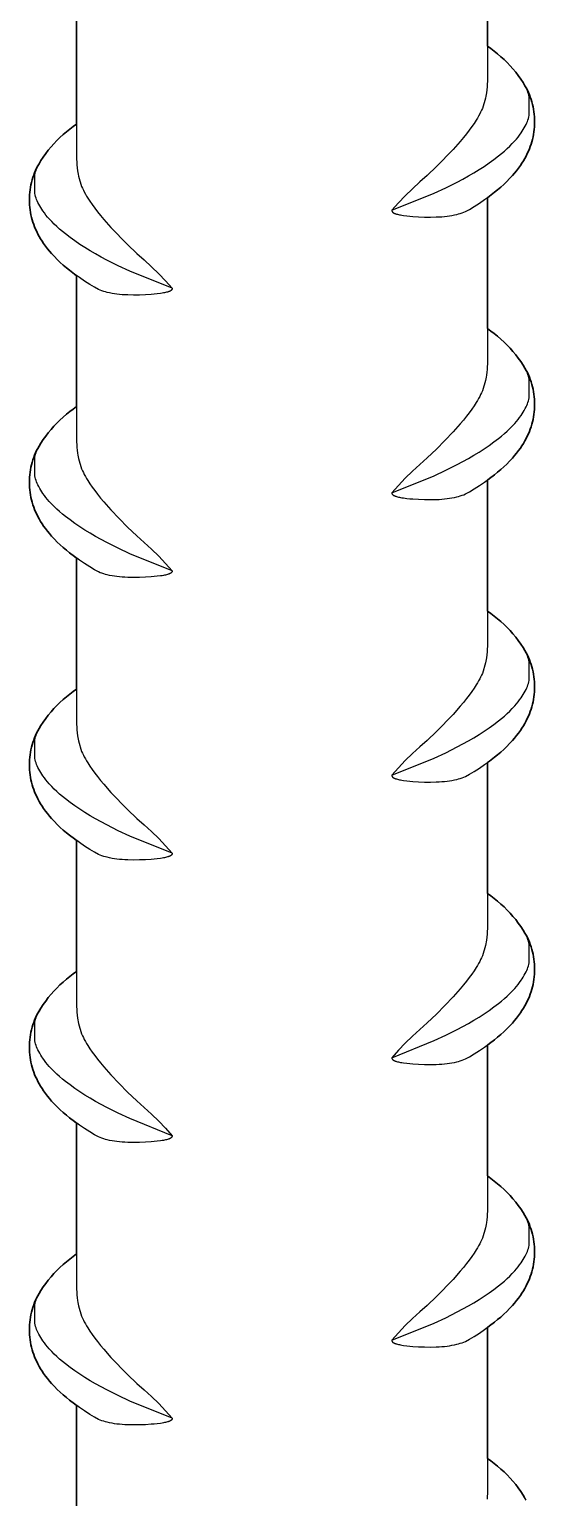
# Model space of a CAD drawing. Header units: millimetres. Extents: x -8 to 1608, y -703 to 404.
# Drawn here: x 724.3 to 744, y 287 to 344.1 of the extents above; entities that cross this region are included whole.
import ezdxf

# ---------------------------------------------------------------- set-up
doc = ezdxf.new("R2010")
doc.units = ezdxf.units.MM
doc.layers.add('Blocks', color=7, linetype='Continuous')
doc.layers.add('Blocks$Inner', color=7, linetype='Continuous', lineweight=25, true_color=0x007f00)
doc.layers.add('Blocks$Outline', color=7, linetype='Continuous', lineweight=35, true_color=0xff3f3f)

# ---------------------------------------------------------------- blocks, each defined once
blk = doc.blocks.new('Rebar Coffee Table Front')
at = {"layer": 'Blocks$Inner'}
for points in [[(742.145, 348.585), (742.145, 342.224), (742.134, 341.9), (742.125, 341.785), (742.112, 341.671), (742.103, 341.602), (742.091, 341.534), (742.078, 341.466), (741.951, 341.061), (741.919, 340.988), (741.885, 340.916), (741.848, 340.845), (741.805, 340.766), (741.76, 340.687), (741.712, 340.61), (741.628, 340.481), (741.541, 340.354), (741.438, 340.214), (741.332, 340.077), (741.212, 339.927), (741.088, 339.779), (740.81, 339.463), (740.165, 338.794), (739.806, 338.451), (739.512, 338.198), (739.226, 337.936), (738.949, 337.664), (738.682, 337.384), (738.424, 337.094), (740.074, 337.759), (740.528, 337.971), (740.974, 338.196), (741.192, 338.312), (741.407, 338.432), (741.616, 338.553), (741.823, 338.679), (742.021, 338.806), (742.216, 338.939), (742.401, 339.072), (742.583, 339.21), (742.696, 339.302), (742.808, 339.397), (742.916, 339.495), (743.018, 339.591), (743.116, 339.691), (743.212, 339.794), (743.278, 339.869), (743.341, 339.947), (743.402, 340.027), (743.461, 340.108), (743.504, 340.172), (743.545, 340.237), (743.583, 340.303), (743.62, 340.371), (743.654, 340.439), (743.68, 340.496), (743.704, 340.553), (743.726, 340.61), (743.746, 340.669), (743.764, 340.728), (743.78, 340.788), (743.78, 341.513), (743.764, 341.573), (743.746, 341.632), (743.726, 341.69), (743.704, 341.748), (743.68, 341.805), (743.654, 341.861), (743.544, 342.065), (743.45, 342.204), (743.352, 342.339), (743.249, 342.471), (743.142, 342.6), (743.03, 342.725), (742.915, 342.846), (742.796, 342.964), (742.673, 343.077), (742.546, 343.187), (742.416, 343.292), (742.282, 343.393), (742.145, 343.489)], [(726.145, 345.548), (726.145, 339.187), (726.156, 338.863), (726.165, 338.748), (726.178, 338.634), (726.187, 338.565), (726.199, 338.497), (726.212, 338.429), (726.339, 338.024), (726.371, 337.951), (726.405, 337.879), (726.442, 337.808), (726.485, 337.729), (726.53, 337.65), (726.578, 337.573), (726.662, 337.444), (726.749, 337.317), (726.852, 337.177), (726.958, 337.04), (727.078, 336.89), (727.202, 336.742), (727.48, 336.426), (728.125, 335.757), (728.484, 335.413), (728.778, 335.161), (729.064, 334.899), (729.341, 334.627), (729.608, 334.346), (729.866, 334.057), (728.216, 334.722), (727.762, 334.934), (727.316, 335.159), (727.098, 335.275), (726.883, 335.395), (726.674, 335.516), (726.467, 335.642), (726.269, 335.769), (726.074, 335.902), (725.888, 336.035), (725.707, 336.173), (725.594, 336.265), (725.482, 336.36), (725.373, 336.458), (725.272, 336.554), (725.173, 336.654), (725.078, 336.757), (725.012, 336.832), (724.949, 336.91), (724.888, 336.99), (724.829, 337.071), (724.786, 337.135), (724.745, 337.2), (724.707, 337.266), (724.67, 337.334), (724.636, 337.402), (724.61, 337.459), (724.586, 337.516), (724.564, 337.573), (724.544, 337.632), (724.526, 337.691), (724.51, 337.751), (724.51, 338.476), (724.526, 338.536), (724.544, 338.595), (724.564, 338.653), (724.586, 338.711), (724.61, 338.768), (724.636, 338.824), (724.746, 339.028), (724.84, 339.167), (724.938, 339.302), (725.041, 339.434), (725.148, 339.563), (725.259, 339.688), (725.375, 339.809), (725.494, 339.927), (725.617, 340.04), (725.744, 340.15), (725.874, 340.255), (726.008, 340.356), (726.145, 340.452)], [(738.424, 337.094), (738.424, 337.09), (738.424, 337.086), (738.424, 337.084), (738.424, 337.082), (738.425, 337.08), (738.425, 337.078), (738.425, 337.077), (738.425, 337.075), (738.426, 337.073), (738.426, 337.071), (738.426, 337.069), (738.427, 337.067), (738.427, 337.065), (738.428, 337.064), (738.429, 337.062), (738.429, 337.06), (738.43, 337.058), (738.431, 337.056), (738.431, 337.054), (738.432, 337.053), (738.433, 337.051), (738.434, 337.049), (738.435, 337.047), (738.436, 337.046), (738.437, 337.044), (738.438, 337.042), (738.439, 337.041), (738.44, 337.039), (738.441, 337.037), (738.442, 337.036), (738.444, 337.034), (738.445, 337.032), (738.447, 337.03), (738.448, 337.028), (738.45, 337.027), (738.451, 337.025), (738.453, 337.023), (738.455, 337.021), (738.458, 337.018), (738.462, 337.015), (738.465, 337.012), (738.469, 337.009), (738.473, 337.006), (738.477, 337.003), (738.481, 337.001), (738.485, 336.998), (738.489, 336.995), (738.493, 336.993), (738.501, 336.988), (738.507, 336.985), (738.514, 336.982), (738.526, 336.976), (738.538, 336.971), (738.551, 336.966), (738.564, 336.961), (738.577, 336.957), (738.603, 336.949), (738.642, 336.938), (738.681, 336.929), (738.72, 336.92), (738.759, 336.913), (738.82, 336.902), (738.882, 336.893), (739.003, 336.878), (739.122, 336.865), (739.24, 336.855), (739.469, 336.84), (739.698, 336.831), (739.927, 336.829), (740.156, 336.834), (740.263, 336.839), (740.37, 336.846), (740.473, 336.855), (740.575, 336.866), (740.671, 336.879), (740.767, 336.895), (740.862, 336.914), (740.956, 336.935), (741.024, 336.953), (741.091, 336.973), (741.158, 336.996), (741.224, 337.02), (741.289, 337.047), (741.452, 337.132), (741.635, 337.243), (741.838, 337.374), (742.039, 337.51), (742.233, 337.649), (742.423, 337.795), (742.546, 337.894), (742.667, 337.997), (742.785, 338.103), (742.901, 338.214), (743.013, 338.328), (743.122, 338.445), (743.204, 338.54), (743.283, 338.636), (743.359, 338.736), (743.432, 338.837), (743.492, 338.927), (743.549, 339.018), (743.604, 339.112), (743.655, 339.207), (743.703, 339.303), (743.744, 339.392), (743.783, 339.483), (743.818, 339.575), (743.85, 339.668), (743.879, 339.762), (743.904, 339.857), (743.926, 339.952), (743.945, 340.049), (743.961, 340.146), (743.973, 340.244), (743.981, 340.342), (743.986, 340.44), (743.988, 340.538), (743.986, 340.636), (743.981, 340.735), (743.973, 340.833), (743.961, 340.93), (743.946, 341.027), (743.927, 341.124), (743.905, 341.22), (743.88, 341.315), (743.851, 341.409), (743.819, 341.502), (743.784, 341.594), (743.746, 341.684), (743.704, 341.773), (743.66, 341.861), (743.608, 341.947)], [(729.866, 334.057), (729.866, 334.053), (729.866, 334.049), (729.866, 334.047), (729.865, 334.045), (729.865, 334.043), (729.865, 334.041), (729.865, 334.04), (729.865, 334.038), (729.864, 334.036), (729.864, 334.034), (729.863, 334.032), (729.863, 334.03), (729.862, 334.028), (729.862, 334.026), (729.861, 334.025), (729.861, 334.023), (729.86, 334.021), (729.859, 334.019), (729.859, 334.017), (729.858, 334.016), (729.857, 334.014), (729.856, 334.012), (729.855, 334.01), (729.854, 334.009), (729.853, 334.007), (729.852, 334.005), (729.851, 334.004), (729.85, 334.002), (729.849, 334), (729.848, 333.999), (729.846, 333.997), (729.845, 333.995), (729.843, 333.993), (729.842, 333.991), (729.84, 333.99), (729.839, 333.988), (729.837, 333.986), (729.835, 333.984), (729.832, 333.981), (729.828, 333.978), (729.825, 333.975), (729.821, 333.972), (729.817, 333.969), (729.813, 333.966), (729.809, 333.964), (729.805, 333.961), (729.801, 333.958), (729.797, 333.956), (729.789, 333.951), (729.783, 333.948), (729.776, 333.945), (729.764, 333.939), (729.751, 333.934), (729.739, 333.929), (729.726, 333.924), (729.713, 333.92), (729.687, 333.912), (729.648, 333.901), (729.609, 333.892), (729.57, 333.883), (729.531, 333.876), (729.47, 333.865), (729.408, 333.856), (729.287, 333.841), (729.168, 333.828), (729.05, 333.818), (728.821, 333.803), (728.592, 333.794), (728.363, 333.792), (728.134, 333.797), (728.027, 333.802), (727.92, 333.809), (727.817, 333.818), (727.715, 333.829), (727.619, 333.842), (727.523, 333.858), (727.428, 333.877), (727.334, 333.898), (727.266, 333.916), (727.199, 333.936), (727.132, 333.959), (727.066, 333.983), (727.001, 334.01), (726.838, 334.095), (726.655, 334.206), (726.452, 334.337), (726.251, 334.473), (726.057, 334.612), (725.867, 334.758), (725.744, 334.857), (725.623, 334.96), (725.505, 335.066), (725.389, 335.177), (725.276, 335.291), (725.168, 335.408), (725.086, 335.503), (725.007, 335.599), (724.931, 335.699), (724.858, 335.8), (724.798, 335.89), (724.741, 335.981), (724.686, 336.075), (724.635, 336.17), (724.587, 336.266), (724.545, 336.355), (724.507, 336.446), (724.472, 336.538), (724.44, 336.631), (724.411, 336.725), (724.386, 336.82), (724.363, 336.915), (724.345, 337.012), (724.329, 337.109), (724.317, 337.207), (724.309, 337.305), (724.304, 337.403), (724.302, 337.501), (724.303, 337.599), (724.309, 337.698), (724.317, 337.796), (724.329, 337.893), (724.344, 337.99), (724.363, 338.087), (724.385, 338.183), (724.41, 338.278), (724.439, 338.372), (724.471, 338.465), (724.506, 338.557), (724.544, 338.647), (724.586, 338.736), (724.63, 338.824), (724.682, 338.91)], [(742.145, 337.585), (742.145, 331.224), (742.134, 330.9), (742.125, 330.785), (742.112, 330.671), (742.103, 330.602), (742.091, 330.534), (742.078, 330.466), (741.951, 330.061), (741.919, 329.988), (741.885, 329.916), (741.848, 329.845), (741.805, 329.766), (741.76, 329.687), (741.712, 329.61), (741.628, 329.481), (741.541, 329.354), (741.438, 329.214), (741.332, 329.077), (741.212, 328.927), (741.088, 328.779), (740.81, 328.463), (740.165, 327.794), (739.806, 327.451), (739.512, 327.198), (739.226, 326.936), (738.949, 326.664), (738.682, 326.384), (738.424, 326.094), (738.424, 326.09), (738.424, 326.086), (738.424, 326.084), (738.424, 326.082), (738.425, 326.08), (738.425, 326.078), (738.425, 326.077), (738.425, 326.075), (738.426, 326.073), (738.426, 326.071), (738.426, 326.069), (738.427, 326.067), (738.427, 326.065), (738.428, 326.064), (738.429, 326.062), (738.429, 326.06), (738.43, 326.058), (738.431, 326.056), (738.431, 326.054), (738.432, 326.053), (738.433, 326.051), (738.434, 326.049), (738.435, 326.047), (738.436, 326.046), (738.437, 326.044), (738.438, 326.042), (738.439, 326.041), (738.44, 326.039), (738.441, 326.037), (738.442, 326.036), (738.444, 326.034), (738.445, 326.032), (738.447, 326.03), (738.448, 326.028), (738.45, 326.027), (738.451, 326.025), (738.453, 326.023), (738.455, 326.021), (738.458, 326.018), (738.462, 326.015), (738.465, 326.012), (738.469, 326.009), (738.473, 326.006), (738.477, 326.003), (738.481, 326.001), (738.485, 325.998), (738.489, 325.995), (738.493, 325.993), (738.501, 325.988), (738.507, 325.985), (738.514, 325.982), (738.526, 325.976), (738.538, 325.971), (738.551, 325.966), (738.564, 325.961), (738.577, 325.957), (738.603, 325.949), (738.642, 325.938), (738.681, 325.929), (738.72, 325.92), (738.759, 325.913), (738.82, 325.902), (738.882, 325.893), (739.003, 325.878), (739.122, 325.865), (739.24, 325.855), (739.469, 325.84), (739.698, 325.831), (739.927, 325.829), (740.156, 325.834), (740.263, 325.839), (740.37, 325.846), (740.473, 325.855), (740.575, 325.866), (740.671, 325.879), (740.767, 325.895), (740.862, 325.914), (740.956, 325.935), (741.024, 325.953), (741.091, 325.973), (741.158, 325.996), (741.224, 326.02), (741.289, 326.047), (741.452, 326.132), (741.635, 326.243), (741.838, 326.374), (742.039, 326.51), (742.233, 326.649), (742.423, 326.795), (742.546, 326.894), (742.667, 326.997), (742.785, 327.103), (742.901, 327.214), (743.013, 327.328), (743.122, 327.445), (743.204, 327.54), (743.283, 327.636), (743.359, 327.736), (743.432, 327.837), (743.492, 327.927), (743.549, 328.018), (743.604, 328.112), (743.655, 328.207), (743.703, 328.303), (743.744, 328.392), (743.783, 328.483), (743.818, 328.575), (743.85, 328.668), (743.879, 328.762), (743.904, 328.857), (743.926, 328.952), (743.945, 329.049), (743.961, 329.146), (743.973, 329.244), (743.981, 329.342), (743.986, 329.44), (743.988, 329.538), (743.986, 329.636), (743.981, 329.735), (743.973, 329.833), (743.961, 329.93), (743.946, 330.027), (743.927, 330.124), (743.905, 330.22), (743.88, 330.315), (743.851, 330.409), (743.819, 330.502), (743.784, 330.594), (743.746, 330.684), (743.704, 330.773), (743.66, 330.861), (743.608, 330.947)], [(726.145, 334.548), (726.145, 328.187), (726.156, 327.863), (726.165, 327.748), (726.178, 327.634), (726.187, 327.565), (726.199, 327.497), (726.212, 327.429), (726.339, 327.024), (726.371, 326.951), (726.405, 326.879), (726.442, 326.808), (726.485, 326.729), (726.53, 326.65), (726.578, 326.573), (726.662, 326.444), (726.749, 326.317), (726.852, 326.177), (726.958, 326.04), (727.078, 325.89), (727.202, 325.742), (727.48, 325.426), (728.125, 324.757), (728.484, 324.413), (728.778, 324.161), (729.064, 323.899), (729.341, 323.627), (729.608, 323.346), (729.866, 323.057), (728.216, 323.722), (727.762, 323.934), (727.316, 324.159), (727.098, 324.275), (726.883, 324.395), (726.674, 324.516), (726.467, 324.642), (726.269, 324.769), (726.074, 324.902), (725.888, 325.035), (725.707, 325.173), (725.594, 325.265), (725.482, 325.36), (725.373, 325.458), (725.272, 325.554), (725.173, 325.654), (725.078, 325.757), (725.012, 325.832), (724.949, 325.91), (724.888, 325.99), (724.829, 326.071), (724.786, 326.135), (724.745, 326.2), (724.707, 326.266), (724.67, 326.334), (724.636, 326.402), (724.61, 326.459), (724.586, 326.516), (724.564, 326.573), (724.544, 326.632), (724.526, 326.691), (724.51, 326.751), (724.51, 327.476), (724.526, 327.536), (724.544, 327.595), (724.564, 327.653), (724.586, 327.711), (724.61, 327.768), (724.636, 327.824), (724.746, 328.028), (724.84, 328.167), (724.938, 328.302), (725.041, 328.434), (725.148, 328.563), (725.259, 328.688), (725.375, 328.809), (725.494, 328.927), (725.617, 329.04), (725.744, 329.15), (725.874, 329.255), (726.008, 329.356), (726.145, 329.452)], [(738.424, 326.094), (740.074, 326.759), (740.528, 326.971), (740.974, 327.196), (741.192, 327.312), (741.407, 327.432), (741.616, 327.553), (741.823, 327.679), (742.021, 327.806), (742.216, 327.939), (742.401, 328.072), (742.583, 328.21), (742.696, 328.302), (742.808, 328.397), (742.916, 328.495), (743.018, 328.591), (743.116, 328.691), (743.212, 328.794), (743.278, 328.869), (743.341, 328.947), (743.402, 329.027), (743.461, 329.108), (743.504, 329.172), (743.545, 329.237), (743.583, 329.303), (743.62, 329.371), (743.654, 329.439), (743.68, 329.496), (743.704, 329.553), (743.726, 329.61), (743.746, 329.669), (743.764, 329.728), (743.78, 329.788), (743.78, 330.513), (743.764, 330.573), (743.746, 330.632), (743.726, 330.69), (743.704, 330.748), (743.68, 330.805), (743.654, 330.861), (743.544, 331.065), (743.45, 331.204), (743.352, 331.339), (743.249, 331.471), (743.142, 331.6), (743.03, 331.725), (742.915, 331.846), (742.796, 331.964), (742.673, 332.077), (742.546, 332.187), (742.416, 332.292), (742.282, 332.393), (742.145, 332.489)], [(729.866, 323.057), (729.866, 323.053), (729.866, 323.049), (729.866, 323.047), (729.865, 323.045), (729.865, 323.043), (729.865, 323.041), (729.865, 323.04), (729.865, 323.038), (729.864, 323.036), (729.864, 323.034), (729.863, 323.032), (729.863, 323.03), (729.862, 323.028), (729.862, 323.026), (729.861, 323.025), (729.861, 323.023), (729.86, 323.021), (729.859, 323.019), (729.859, 323.017), (729.858, 323.016), (729.857, 323.014), (729.856, 323.012), (729.855, 323.01), (729.854, 323.009), (729.853, 323.007), (729.852, 323.005), (729.851, 323.004), (729.85, 323.002), (729.849, 323), (729.848, 322.999), (729.846, 322.997), (729.845, 322.995), (729.843, 322.993), (729.842, 322.991), (729.84, 322.99), (729.839, 322.988), (729.837, 322.986), (729.835, 322.984), (729.832, 322.981), (729.828, 322.978), (729.825, 322.975), (729.821, 322.972), (729.817, 322.969), (729.813, 322.966), (729.809, 322.964), (729.805, 322.961), (729.801, 322.958), (729.797, 322.956), (729.789, 322.951), (729.783, 322.948), (729.776, 322.945), (729.764, 322.939), (729.751, 322.934), (729.739, 322.929), (729.726, 322.924), (729.713, 322.92), (729.687, 322.912), (729.648, 322.901), (729.609, 322.892), (729.57, 322.883), (729.531, 322.876), (729.47, 322.865), (729.408, 322.856), (729.287, 322.841), (729.168, 322.828), (729.05, 322.818), (728.821, 322.803), (728.592, 322.794), (728.363, 322.792), (728.134, 322.797), (728.027, 322.802), (727.92, 322.809), (727.817, 322.818), (727.715, 322.829), (727.619, 322.842), (727.523, 322.858), (727.428, 322.877), (727.334, 322.898), (727.266, 322.916), (727.199, 322.936), (727.132, 322.959), (727.066, 322.983), (727.001, 323.01), (726.838, 323.095), (726.655, 323.206), (726.452, 323.337), (726.251, 323.473), (726.057, 323.612), (725.867, 323.758), (725.744, 323.857), (725.623, 323.96), (725.505, 324.066), (725.389, 324.177), (725.276, 324.291), (725.168, 324.408), (725.086, 324.503), (725.007, 324.599), (724.931, 324.699), (724.858, 324.8), (724.798, 324.89), (724.741, 324.981), (724.686, 325.075), (724.635, 325.17), (724.587, 325.266), (724.545, 325.355), (724.507, 325.446), (724.472, 325.538), (724.44, 325.631), (724.411, 325.725), (724.386, 325.82), (724.363, 325.915), (724.345, 326.012), (724.329, 326.109), (724.317, 326.207), (724.309, 326.305), (724.304, 326.403), (724.302, 326.501), (724.303, 326.599), (724.309, 326.698), (724.317, 326.796), (724.329, 326.893), (724.344, 326.99), (724.363, 327.087), (724.385, 327.183), (724.41, 327.278), (724.439, 327.372), (724.471, 327.465), (724.506, 327.557), (724.544, 327.647), (724.586, 327.736), (724.63, 327.824), (724.682, 327.91)], [(742.145, 326.585), (742.145, 320.224), (742.134, 319.9), (742.125, 319.785), (742.112, 319.671), (742.103, 319.602), (742.091, 319.534), (742.078, 319.466), (741.951, 319.061), (741.919, 318.988), (741.885, 318.916), (741.848, 318.845), (741.805, 318.766), (741.76, 318.687), (741.712, 318.61), (741.628, 318.481), (741.541, 318.354), (741.438, 318.214), (741.332, 318.077), (741.212, 317.927), (741.088, 317.779), (740.81, 317.463), (740.165, 316.794), (739.806, 316.451), (739.512, 316.198), (739.226, 315.936), (738.949, 315.664), (738.682, 315.384), (738.424, 315.094), (738.424, 315.09), (738.424, 315.086), (738.424, 315.084), (738.424, 315.082), (738.425, 315.08), (738.425, 315.078), (738.425, 315.077), (738.425, 315.075), (738.426, 315.073), (738.426, 315.071), (738.426, 315.069), (738.427, 315.067), (738.427, 315.065), (738.428, 315.064), (738.429, 315.062), (738.429, 315.06), (738.43, 315.058), (738.431, 315.056), (738.431, 315.054), (738.432, 315.053), (738.433, 315.051), (738.434, 315.049), (738.435, 315.047), (738.436, 315.046), (738.437, 315.044), (738.438, 315.042), (738.439, 315.041), (738.44, 315.039), (738.441, 315.037), (738.442, 315.036), (738.444, 315.034), (738.445, 315.032), (738.447, 315.03), (738.448, 315.028), (738.45, 315.027), (738.451, 315.025), (738.453, 315.023), (738.455, 315.021), (738.458, 315.018), (738.462, 315.015), (738.465, 315.012), (738.469, 315.009), (738.473, 315.006), (738.477, 315.003), (738.481, 315.001), (738.485, 314.998), (738.489, 314.995), (738.493, 314.993), (738.501, 314.988), (738.507, 314.985), (738.514, 314.982), (738.526, 314.976), (738.538, 314.971), (738.551, 314.966), (738.564, 314.961), (738.577, 314.957), (738.603, 314.949), (738.642, 314.938), (738.681, 314.929), (738.72, 314.92), (738.759, 314.913), (738.82, 314.902), (738.882, 314.893), (739.003, 314.878), (739.122, 314.865), (739.24, 314.855), (739.469, 314.84), (739.698, 314.831), (739.927, 314.829), (740.156, 314.834), (740.263, 314.839), (740.37, 314.846), (740.473, 314.855), (740.575, 314.866), (740.671, 314.879), (740.767, 314.895), (740.862, 314.914), (740.956, 314.935), (741.024, 314.953), (741.091, 314.973), (741.158, 314.996), (741.224, 315.02), (741.289, 315.047), (741.452, 315.132), (741.635, 315.243), (741.838, 315.374), (742.039, 315.51), (742.233, 315.649), (742.423, 315.795), (742.546, 315.894), (742.667, 315.997), (742.785, 316.103), (742.901, 316.214), (743.013, 316.328), (743.122, 316.445), (743.204, 316.54), (743.283, 316.636), (743.359, 316.736), (743.432, 316.837), (743.492, 316.927), (743.549, 317.018), (743.604, 317.112), (743.655, 317.207), (743.703, 317.303), (743.744, 317.392), (743.783, 317.483), (743.818, 317.575), (743.85, 317.668), (743.879, 317.762), (743.904, 317.857), (743.926, 317.952), (743.945, 318.049), (743.961, 318.146), (743.973, 318.244), (743.981, 318.342), (743.986, 318.44), (743.988, 318.538), (743.986, 318.636), (743.981, 318.735), (743.973, 318.833), (743.961, 318.93), (743.946, 319.027), (743.927, 319.124), (743.905, 319.22), (743.88, 319.315), (743.851, 319.409), (743.819, 319.502), (743.784, 319.594), (743.746, 319.684), (743.704, 319.773), (743.66, 319.861), (743.608, 319.947)], [(726.145, 323.548), (726.145, 317.187), (726.156, 316.863), (726.165, 316.748), (726.178, 316.634), (726.187, 316.565), (726.199, 316.497), (726.212, 316.429), (726.339, 316.024), (726.371, 315.951), (726.405, 315.879), (726.442, 315.808), (726.485, 315.729), (726.53, 315.65), (726.578, 315.573), (726.662, 315.444), (726.749, 315.317), (726.852, 315.177), (726.958, 315.04), (727.078, 314.89), (727.202, 314.742), (727.48, 314.426), (728.125, 313.757), (728.484, 313.413), (728.778, 313.161), (729.064, 312.899), (729.341, 312.627), (729.608, 312.346), (729.866, 312.057), (728.216, 312.722), (727.762, 312.934), (727.316, 313.159), (727.098, 313.275), (726.883, 313.395), (726.674, 313.516), (726.467, 313.642), (726.269, 313.769), (726.074, 313.902), (725.888, 314.035), (725.707, 314.173), (725.594, 314.265), (725.482, 314.36), (725.373, 314.458), (725.272, 314.554), (725.173, 314.654), (725.078, 314.757), (725.012, 314.832), (724.949, 314.91), (724.888, 314.99), (724.829, 315.071), (724.786, 315.135), (724.745, 315.2), (724.707, 315.266), (724.67, 315.334), (724.636, 315.402), (724.61, 315.459), (724.586, 315.516), (724.564, 315.573), (724.544, 315.632), (724.526, 315.691), (724.51, 315.751), (724.51, 316.476), (724.526, 316.536), (724.544, 316.595), (724.564, 316.653), (724.586, 316.711), (724.61, 316.768), (724.636, 316.824), (724.746, 317.028), (724.84, 317.167), (724.938, 317.302), (725.041, 317.434), (725.148, 317.563), (725.259, 317.688), (725.375, 317.809), (725.494, 317.927), (725.617, 318.04), (725.744, 318.15), (725.874, 318.255), (726.008, 318.356), (726.145, 318.452)], [(738.424, 315.094), (740.074, 315.759), (740.528, 315.971), (740.974, 316.196), (741.192, 316.312), (741.407, 316.432), (741.616, 316.553), (741.823, 316.679), (742.021, 316.806), (742.216, 316.939), (742.401, 317.072), (742.583, 317.21), (742.696, 317.302), (742.808, 317.397), (742.916, 317.495), (743.018, 317.591), (743.116, 317.691), (743.212, 317.794), (743.278, 317.869), (743.341, 317.947), (743.402, 318.027), (743.461, 318.108), (743.504, 318.172), (743.545, 318.237), (743.583, 318.303), (743.62, 318.371), (743.654, 318.439), (743.68, 318.496), (743.704, 318.553), (743.726, 318.61), (743.746, 318.669), (743.764, 318.728), (743.78, 318.788), (743.78, 319.513), (743.764, 319.573), (743.746, 319.632), (743.726, 319.69), (743.704, 319.748), (743.68, 319.805), (743.654, 319.861), (743.544, 320.065), (743.45, 320.204), (743.352, 320.339), (743.249, 320.471), (743.142, 320.6), (743.03, 320.725), (742.915, 320.846), (742.796, 320.964), (742.673, 321.077), (742.546, 321.187), (742.416, 321.292), (742.282, 321.393), (742.145, 321.489)], [(729.866, 312.057), (729.866, 312.053), (729.866, 312.049), (729.866, 312.047), (729.865, 312.045), (729.865, 312.043), (729.865, 312.041), (729.865, 312.04), (729.865, 312.038), (729.864, 312.036), (729.864, 312.034), (729.863, 312.032), (729.863, 312.03), (729.862, 312.028), (729.862, 312.026), (729.861, 312.025), (729.861, 312.023), (729.86, 312.021), (729.859, 312.019), (729.859, 312.017), (729.858, 312.016), (729.857, 312.014), (729.856, 312.012), (729.855, 312.01), (729.854, 312.009), (729.853, 312.007), (729.852, 312.005), (729.851, 312.004), (729.85, 312.002), (729.849, 312), (729.848, 311.999), (729.846, 311.997), (729.845, 311.995), (729.843, 311.993), (729.842, 311.991), (729.84, 311.99), (729.839, 311.988), (729.837, 311.986), (729.835, 311.984), (729.832, 311.981), (729.828, 311.978), (729.825, 311.975), (729.821, 311.972), (729.817, 311.969), (729.813, 311.966), (729.809, 311.964), (729.805, 311.961), (729.801, 311.958), (729.797, 311.956), (729.789, 311.951), (729.783, 311.948), (729.776, 311.945), (729.764, 311.939), (729.751, 311.934), (729.739, 311.929), (729.726, 311.924), (729.713, 311.92), (729.687, 311.912), (729.648, 311.901), (729.609, 311.892), (729.57, 311.883), (729.531, 311.876), (729.47, 311.865), (729.408, 311.856), (729.287, 311.841), (729.168, 311.828), (729.05, 311.818), (728.821, 311.803), (728.592, 311.794), (728.363, 311.792), (728.134, 311.797), (728.027, 311.802), (727.92, 311.809), (727.817, 311.818), (727.715, 311.829), (727.619, 311.842), (727.523, 311.858), (727.428, 311.877), (727.334, 311.898), (727.266, 311.916), (727.199, 311.936), (727.132, 311.959), (727.066, 311.983), (727.001, 312.01), (726.838, 312.095), (726.655, 312.206), (726.452, 312.337), (726.251, 312.473), (726.057, 312.612), (725.867, 312.758), (725.744, 312.857), (725.623, 312.96), (725.505, 313.066), (725.389, 313.177), (725.276, 313.291), (725.168, 313.408), (725.086, 313.503), (725.007, 313.599), (724.931, 313.699), (724.858, 313.8), (724.798, 313.89), (724.741, 313.981), (724.686, 314.075), (724.635, 314.17), (724.587, 314.266), (724.545, 314.355), (724.507, 314.446), (724.472, 314.538), (724.44, 314.631), (724.411, 314.725), (724.386, 314.82), (724.363, 314.915), (724.345, 315.012), (724.329, 315.109), (724.317, 315.207), (724.309, 315.305), (724.304, 315.403), (724.302, 315.501), (724.303, 315.599), (724.309, 315.698), (724.317, 315.796), (724.329, 315.893), (724.344, 315.99), (724.363, 316.087), (724.385, 316.183), (724.41, 316.278), (724.439, 316.372), (724.471, 316.465), (724.506, 316.557), (724.544, 316.647), (724.586, 316.736), (724.63, 316.824), (724.682, 316.91)], [(742.145, 315.585), (742.145, 309.224), (742.134, 308.9), (742.125, 308.785), (742.112, 308.671), (742.103, 308.602), (742.091, 308.534), (742.078, 308.466), (741.951, 308.061), (741.919, 307.988), (741.885, 307.916), (741.848, 307.845), (741.805, 307.766), (741.76, 307.687), (741.712, 307.61), (741.628, 307.481), (741.541, 307.354), (741.438, 307.214), (741.332, 307.077), (741.212, 306.927), (741.088, 306.779), (740.81, 306.463), (740.165, 305.794), (739.806, 305.451), (739.512, 305.198), (739.226, 304.936), (738.949, 304.664), (738.682, 304.384), (738.424, 304.094), (738.424, 304.09), (738.424, 304.086), (738.424, 304.084), (738.424, 304.082), (738.425, 304.08), (738.425, 304.078), (738.425, 304.077), (738.425, 304.075), (738.426, 304.073), (738.426, 304.071), (738.426, 304.069), (738.427, 304.067), (738.427, 304.065), (738.428, 304.064), (738.429, 304.062), (738.429, 304.06), (738.43, 304.058), (738.431, 304.056), (738.431, 304.054), (738.432, 304.053), (738.433, 304.051), (738.434, 304.049), (738.435, 304.047), (738.436, 304.046), (738.437, 304.044), (738.438, 304.042), (738.439, 304.041), (738.44, 304.039), (738.441, 304.037), (738.442, 304.036), (738.444, 304.034), (738.445, 304.032), (738.447, 304.03), (738.448, 304.028), (738.45, 304.027), (738.451, 304.025), (738.453, 304.023), (738.455, 304.021), (738.458, 304.018), (738.462, 304.015), (738.465, 304.012), (738.469, 304.009), (738.473, 304.006), (738.477, 304.003), (738.481, 304.001), (738.485, 303.998), (738.489, 303.995), (738.493, 303.993), (738.501, 303.988), (738.507, 303.985), (738.514, 303.982), (738.526, 303.976), (738.538, 303.971), (738.551, 303.966), (738.564, 303.961), (738.577, 303.957), (738.603, 303.949), (738.642, 303.938), (738.681, 303.929), (738.72, 303.92), (738.759, 303.913), (738.82, 303.902), (738.882, 303.893), (739.003, 303.878), (739.122, 303.865), (739.24, 303.855), (739.469, 303.84), (739.698, 303.831), (739.927, 303.829), (740.156, 303.834), (740.263, 303.839), (740.37, 303.846), (740.473, 303.855), (740.575, 303.866), (740.671, 303.879), (740.767, 303.895), (740.862, 303.914), (740.956, 303.935), (741.024, 303.953), (741.091, 303.973), (741.158, 303.996), (741.224, 304.02), (741.289, 304.047), (741.452, 304.132), (741.635, 304.243), (741.838, 304.374), (742.039, 304.51), (742.233, 304.649), (742.423, 304.795), (742.546, 304.894), (742.667, 304.997), (742.785, 305.103), (742.901, 305.214), (743.013, 305.328), (743.122, 305.445), (743.204, 305.54), (743.283, 305.636), (743.359, 305.736), (743.432, 305.837), (743.492, 305.927), (743.549, 306.018), (743.604, 306.112), (743.655, 306.207), (743.703, 306.303), (743.744, 306.392), (743.783, 306.483), (743.818, 306.575), (743.85, 306.668), (743.879, 306.762), (743.904, 306.857), (743.926, 306.952), (743.945, 307.049), (743.961, 307.146), (743.973, 307.244), (743.981, 307.342), (743.986, 307.44), (743.988, 307.538), (743.986, 307.636), (743.981, 307.735), (743.973, 307.833), (743.961, 307.93), (743.946, 308.027), (743.927, 308.124), (743.905, 308.22), (743.88, 308.315), (743.851, 308.409), (743.819, 308.502), (743.784, 308.594), (743.746, 308.684), (743.704, 308.773), (743.66, 308.861), (743.611, 308.941)], [(726.145, 312.548), (726.145, 306.187), (726.156, 305.863), (726.165, 305.748), (726.178, 305.634), (726.187, 305.565), (726.199, 305.497), (726.212, 305.429), (726.339, 305.024), (726.371, 304.951), (726.405, 304.879), (726.442, 304.808), (726.485, 304.729), (726.53, 304.65), (726.578, 304.573), (726.662, 304.444), (726.749, 304.317), (726.852, 304.177), (726.958, 304.04), (727.078, 303.89), (727.202, 303.742), (727.48, 303.426), (728.125, 302.757), (728.484, 302.413), (728.778, 302.161), (729.064, 301.899), (729.341, 301.627), (729.608, 301.346), (729.866, 301.057), (728.216, 301.722), (727.762, 301.934), (727.316, 302.159), (727.098, 302.275), (726.883, 302.395), (726.674, 302.516), (726.467, 302.642), (726.269, 302.769), (726.074, 302.902), (725.888, 303.035), (725.707, 303.173), (725.594, 303.265), (725.482, 303.36), (725.373, 303.458), (725.272, 303.554), (725.173, 303.654), (725.078, 303.757), (725.012, 303.832), (724.949, 303.91), (724.888, 303.99), (724.829, 304.071), (724.786, 304.135), (724.745, 304.2), (724.707, 304.266), (724.67, 304.334), (724.636, 304.402), (724.61, 304.459), (724.586, 304.516), (724.564, 304.573), (724.544, 304.632), (724.526, 304.691), (724.51, 304.751), (724.51, 305.476), (724.526, 305.536), (724.544, 305.595), (724.564, 305.653), (724.586, 305.711), (724.61, 305.768), (724.636, 305.824), (724.746, 306.028), (724.84, 306.167), (724.938, 306.302), (725.041, 306.434), (725.148, 306.563), (725.259, 306.688), (725.375, 306.809), (725.494, 306.927), (725.617, 307.04), (725.744, 307.15), (725.874, 307.255), (726.008, 307.356), (726.145, 307.452)], [(738.424, 304.094), (740.074, 304.759), (740.528, 304.971), (740.974, 305.196), (741.192, 305.312), (741.407, 305.432), (741.616, 305.553), (741.823, 305.679), (742.021, 305.806), (742.216, 305.939), (742.401, 306.072), (742.583, 306.21), (742.696, 306.302), (742.808, 306.397), (742.916, 306.495), (743.018, 306.591), (743.116, 306.691), (743.212, 306.794), (743.278, 306.869), (743.341, 306.947), (743.402, 307.027), (743.461, 307.108), (743.504, 307.172), (743.545, 307.237), (743.583, 307.303), (743.62, 307.371), (743.654, 307.439), (743.68, 307.496), (743.704, 307.553), (743.726, 307.61), (743.746, 307.669), (743.764, 307.728), (743.78, 307.788), (743.78, 308.513), (743.764, 308.573), (743.746, 308.632), (743.726, 308.69), (743.704, 308.748), (743.68, 308.805), (743.654, 308.861), (743.544, 309.065), (743.45, 309.204), (743.352, 309.339), (743.249, 309.471), (743.142, 309.6), (743.03, 309.725), (742.915, 309.846), (742.796, 309.964), (742.673, 310.077), (742.546, 310.187), (742.416, 310.292), (742.282, 310.393), (742.145, 310.489)], [(729.866, 301.057), (729.866, 301.053), (729.866, 301.049), (729.866, 301.047), (729.865, 301.045), (729.865, 301.043), (729.865, 301.041), (729.865, 301.04), (729.865, 301.038), (729.864, 301.036), (729.864, 301.034), (729.863, 301.032), (729.863, 301.03), (729.862, 301.028), (729.862, 301.026), (729.861, 301.025), (729.861, 301.023), (729.86, 301.021), (729.859, 301.019), (729.859, 301.017), (729.858, 301.016), (729.857, 301.014), (729.856, 301.012), (729.855, 301.01), (729.854, 301.009), (729.853, 301.007), (729.852, 301.005), (729.851, 301.004), (729.85, 301.002), (729.849, 301), (729.848, 300.999), (729.846, 300.997), (729.845, 300.995), (729.843, 300.993), (729.842, 300.991), (729.84, 300.99), (729.839, 300.988), (729.837, 300.986), (729.835, 300.984), (729.832, 300.981), (729.828, 300.978), (729.825, 300.975), (729.821, 300.972), (729.817, 300.969), (729.813, 300.966), (729.809, 300.964), (729.805, 300.961), (729.801, 300.958), (729.797, 300.956), (729.789, 300.951), (729.783, 300.948), (729.776, 300.945), (729.764, 300.939), (729.751, 300.934), (729.739, 300.929), (729.726, 300.924), (729.713, 300.92), (729.687, 300.912), (729.648, 300.901), (729.609, 300.892), (729.57, 300.883), (729.531, 300.876), (729.47, 300.865), (729.408, 300.856), (729.287, 300.841), (729.168, 300.828), (729.05, 300.818), (728.821, 300.803), (728.592, 300.794), (728.363, 300.792), (728.134, 300.797), (728.027, 300.802), (727.92, 300.809), (727.817, 300.818), (727.715, 300.829), (727.619, 300.842), (727.523, 300.858), (727.428, 300.877), (727.334, 300.898), (727.266, 300.916), (727.199, 300.936), (727.132, 300.959), (727.066, 300.983), (727.001, 301.01), (726.838, 301.095), (726.655, 301.206), (726.452, 301.337), (726.251, 301.473), (726.057, 301.612), (725.867, 301.758), (725.744, 301.857), (725.623, 301.96), (725.505, 302.066), (725.389, 302.177), (725.276, 302.291), (725.168, 302.408), (725.086, 302.503), (725.007, 302.599), (724.931, 302.699), (724.858, 302.8), (724.798, 302.89), (724.741, 302.981), (724.686, 303.075), (724.635, 303.17), (724.587, 303.266), (724.545, 303.355), (724.507, 303.446), (724.472, 303.538), (724.44, 303.631), (724.411, 303.725), (724.386, 303.82), (724.363, 303.915), (724.345, 304.012), (724.329, 304.109), (724.317, 304.207), (724.309, 304.305), (724.304, 304.403), (724.302, 304.501), (724.303, 304.599), (724.309, 304.698), (724.317, 304.796), (724.329, 304.893), (724.344, 304.99), (724.363, 305.087), (724.385, 305.183), (724.41, 305.278), (724.439, 305.372), (724.471, 305.465), (724.506, 305.557), (724.544, 305.647), (724.586, 305.736), (724.63, 305.824), (724.682, 305.91)], [(742.145, 304.585), (742.145, 298.224), (742.134, 297.9), (742.125, 297.785), (742.112, 297.671), (742.103, 297.602), (742.091, 297.534), (742.078, 297.466), (741.951, 297.061), (741.919, 296.988), (741.885, 296.916), (741.848, 296.845), (741.805, 296.766), (741.76, 296.687), (741.712, 296.61), (741.628, 296.481), (741.541, 296.354), (741.438, 296.214), (741.332, 296.077), (741.212, 295.927), (741.088, 295.779), (740.81, 295.463), (740.165, 294.794), (739.806, 294.451), (739.512, 294.198), (739.226, 293.936), (738.949, 293.664), (738.682, 293.384), (738.424, 293.094), (740.074, 293.759), (740.528, 293.971), (740.974, 294.196), (741.192, 294.312), (741.407, 294.432), (741.616, 294.553), (741.823, 294.679), (742.021, 294.806), (742.216, 294.939), (742.401, 295.072), (742.583, 295.21), (742.696, 295.302), (742.808, 295.397), (742.916, 295.495), (743.018, 295.591), (743.116, 295.691), (743.212, 295.794), (743.278, 295.869), (743.341, 295.947), (743.402, 296.027), (743.461, 296.108), (743.504, 296.172), (743.545, 296.237), (743.583, 296.303), (743.62, 296.371), (743.654, 296.439), (743.68, 296.496), (743.704, 296.553), (743.726, 296.61), (743.746, 296.669), (743.764, 296.728), (743.78, 296.788), (743.78, 297.513), (743.764, 297.573), (743.746, 297.632), (743.726, 297.69), (743.704, 297.748), (743.68, 297.805), (743.654, 297.861), (743.544, 298.065), (743.45, 298.204), (743.352, 298.339), (743.249, 298.471), (743.142, 298.6), (743.03, 298.725), (742.915, 298.846), (742.796, 298.964), (742.673, 299.077), (742.546, 299.187), (742.416, 299.292), (742.282, 299.393), (742.145, 299.489)], [(726.145, 301.548), (726.145, 295.187), (726.156, 294.863), (726.165, 294.748), (726.178, 294.634), (726.187, 294.565), (726.199, 294.497), (726.212, 294.429), (726.339, 294.024), (726.371, 293.951), (726.405, 293.879), (726.442, 293.808), (726.485, 293.729), (726.53, 293.65), (726.578, 293.573), (726.662, 293.444), (726.749, 293.317), (726.852, 293.177), (726.958, 293.04), (727.078, 292.89), (727.202, 292.742), (727.48, 292.426), (728.125, 291.757), (728.484, 291.413), (728.778, 291.161), (729.064, 290.899), (729.341, 290.627), (729.608, 290.346), (729.866, 290.057), (728.216, 290.722), (727.762, 290.934), (727.316, 291.159), (727.098, 291.275), (726.883, 291.395), (726.674, 291.516), (726.467, 291.642), (726.269, 291.769), (726.074, 291.902), (725.888, 292.035), (725.707, 292.173), (725.594, 292.265), (725.482, 292.36), (725.373, 292.458), (725.272, 292.554), (725.173, 292.654), (725.078, 292.757), (725.012, 292.832), (724.949, 292.91), (724.888, 292.99), (724.829, 293.071), (724.786, 293.135), (724.745, 293.2), (724.707, 293.266), (724.67, 293.334), (724.636, 293.402), (724.61, 293.459), (724.586, 293.516), (724.564, 293.573), (724.544, 293.632), (724.526, 293.691), (724.51, 293.751), (724.51, 294.476), (724.526, 294.536), (724.544, 294.595), (724.564, 294.653), (724.586, 294.711), (724.61, 294.768), (724.636, 294.824), (724.746, 295.028), (724.84, 295.167), (724.938, 295.302), (725.041, 295.434), (725.148, 295.563), (725.259, 295.688), (725.375, 295.809), (725.494, 295.927), (725.617, 296.04), (725.744, 296.15), (725.874, 296.255), (726.008, 296.356), (726.145, 296.452)], [(738.424, 293.094), (738.424, 293.09), (738.424, 293.086), (738.424, 293.084), (738.424, 293.082), (738.425, 293.08), (738.425, 293.078), (738.425, 293.077), (738.425, 293.075), (738.426, 293.073), (738.426, 293.071), (738.426, 293.069), (738.427, 293.067), (738.427, 293.065), (738.428, 293.064), (738.429, 293.062), (738.429, 293.06), (738.43, 293.058), (738.431, 293.056), (738.431, 293.054), (738.432, 293.053), (738.433, 293.051), (738.434, 293.049), (738.435, 293.047), (738.436, 293.046), (738.437, 293.044), (738.438, 293.042), (738.439, 293.041), (738.44, 293.039), (738.441, 293.037), (738.442, 293.036), (738.444, 293.034), (738.445, 293.032), (738.447, 293.03), (738.448, 293.028), (738.45, 293.027), (738.451, 293.025), (738.453, 293.023), (738.455, 293.021), (738.458, 293.018), (738.462, 293.015), (738.465, 293.012), (738.469, 293.009), (738.473, 293.006), (738.477, 293.003), (738.481, 293.001), (738.485, 292.998), (738.489, 292.995), (738.493, 292.993), (738.501, 292.988), (738.507, 292.985), (738.514, 292.982), (738.526, 292.976), (738.538, 292.971), (738.551, 292.966), (738.564, 292.961), (738.577, 292.957), (738.603, 292.949), (738.642, 292.938), (738.681, 292.929), (738.72, 292.92), (738.759, 292.913), (738.82, 292.902), (738.882, 292.893), (739.003, 292.878), (739.122, 292.865), (739.24, 292.855), (739.469, 292.84), (739.698, 292.831), (739.927, 292.829), (740.156, 292.834), (740.263, 292.839), (740.37, 292.846), (740.473, 292.855), (740.575, 292.866), (740.671, 292.879), (740.767, 292.895), (740.862, 292.914), (740.956, 292.935), (741.024, 292.953), (741.091, 292.973), (741.158, 292.996), (741.224, 293.02), (741.289, 293.047), (741.452, 293.132), (741.635, 293.243), (741.838, 293.374), (742.039, 293.51), (742.233, 293.649), (742.423, 293.795), (742.546, 293.894), (742.667, 293.997), (742.785, 294.103), (742.901, 294.214), (743.013, 294.328), (743.122, 294.445), (743.204, 294.54), (743.283, 294.636), (743.359, 294.736), (743.432, 294.837), (743.492, 294.927), (743.549, 295.018), (743.604, 295.112), (743.655, 295.207), (743.703, 295.303), (743.744, 295.392), (743.783, 295.483), (743.818, 295.575), (743.85, 295.668), (743.879, 295.762), (743.904, 295.857), (743.926, 295.952), (743.945, 296.049), (743.961, 296.146), (743.973, 296.244), (743.981, 296.342), (743.986, 296.44), (743.988, 296.538), (743.986, 296.636), (743.981, 296.735), (743.973, 296.833), (743.961, 296.93), (743.946, 297.027), (743.927, 297.124), (743.905, 297.22), (743.88, 297.315), (743.851, 297.409), (743.819, 297.502), (743.784, 297.594), (743.746, 297.684), (743.704, 297.773), (743.66, 297.861), (743.608, 297.947)], [(729.866, 290.057), (729.866, 290.053), (729.866, 290.049), (729.866, 290.047), (729.865, 290.045), (729.865, 290.043), (729.865, 290.041), (729.865, 290.04), (729.865, 290.038), (729.864, 290.036), (729.864, 290.034), (729.863, 290.032), (729.863, 290.03), (729.862, 290.028), (729.862, 290.026), (729.861, 290.025), (729.861, 290.023), (729.86, 290.021), (729.859, 290.019), (729.859, 290.017), (729.858, 290.016), (729.857, 290.014), (729.856, 290.012), (729.855, 290.01), (729.854, 290.009), (729.853, 290.007), (729.852, 290.005), (729.851, 290.004), (729.85, 290.002), (729.849, 290), (729.848, 289.999), (729.846, 289.997), (729.845, 289.995), (729.843, 289.993), (729.842, 289.991), (729.84, 289.99), (729.839, 289.988), (729.837, 289.986), (729.835, 289.984), (729.832, 289.981), (729.828, 289.978), (729.825, 289.975), (729.821, 289.972), (729.817, 289.969), (729.813, 289.966), (729.809, 289.964), (729.805, 289.961), (729.801, 289.958), (729.797, 289.956), (729.789, 289.951), (729.783, 289.948), (729.776, 289.945), (729.764, 289.939), (729.751, 289.934), (729.739, 289.929), (729.726, 289.924), (729.713, 289.92), (729.687, 289.912), (729.648, 289.901), (729.609, 289.892), (729.57, 289.883), (729.531, 289.876), (729.47, 289.865), (729.408, 289.856), (729.287, 289.841), (729.168, 289.828), (729.05, 289.818), (728.821, 289.803), (728.592, 289.794), (728.363, 289.792), (728.134, 289.797), (728.027, 289.802), (727.92, 289.809), (727.817, 289.818), (727.715, 289.829), (727.619, 289.842), (727.523, 289.858), (727.428, 289.877), (727.334, 289.898), (727.266, 289.916), (727.199, 289.936), (727.132, 289.959), (727.066, 289.983), (727.001, 290.01), (726.838, 290.095), (726.655, 290.206), (726.452, 290.337), (726.251, 290.473), (726.057, 290.612), (725.867, 290.758), (725.744, 290.857), (725.623, 290.96), (725.505, 291.066), (725.389, 291.177), (725.276, 291.291), (725.168, 291.408), (725.086, 291.503), (725.007, 291.599), (724.931, 291.699), (724.858, 291.8), (724.798, 291.89), (724.741, 291.981), (724.686, 292.075), (724.635, 292.17), (724.587, 292.266), (724.545, 292.355), (724.507, 292.446), (724.472, 292.538), (724.44, 292.631), (724.411, 292.725), (724.386, 292.82), (724.363, 292.915), (724.345, 293.012), (724.329, 293.109), (724.317, 293.207), (724.309, 293.305), (724.304, 293.403), (724.302, 293.501), (724.303, 293.599), (724.309, 293.698), (724.317, 293.796), (724.329, 293.893), (724.344, 293.99), (724.363, 294.087), (724.385, 294.183), (724.41, 294.278), (724.439, 294.372), (724.471, 294.465), (724.506, 294.557), (724.544, 294.647), (724.586, 294.736), (724.63, 294.824), (724.682, 294.91)], [(742.145, 293.585), (742.145, 287.224), (742.134, 286.9)], [(743.654, 286.861), (743.544, 287.065), (743.45, 287.204), (743.352, 287.339), (743.249, 287.471), (743.142, 287.6), (743.03, 287.725), (742.915, 287.846), (742.796, 287.964), (742.673, 288.077), (742.546, 288.187), (742.416, 288.292), (742.282, 288.393), (742.145, 288.489)], [(726.145, 290.548), (726.145, 284.187)]]:
    blk.add_lwpolyline(points, dxfattribs=at)
at = {"layer": 'Blocks$Outline'}
for points in [[(742.145, 348.585), (742.145, 343.489)], [(726.145, 340.452), (726.145, 345.548)], [(742.145, 343.489), (742.282, 343.393), (742.416, 343.292), (742.546, 343.187), (742.673, 343.077), (742.796, 342.964), (742.915, 342.846), (743.03, 342.725), (743.142, 342.6), (743.249, 342.471), (743.352, 342.339), (743.45, 342.204), (743.544, 342.065), (743.608, 341.947)], [(743.608, 341.947), (743.66, 341.861), (743.704, 341.773), (743.746, 341.684), (743.784, 341.594), (743.819, 341.502), (743.851, 341.409), (743.88, 341.315), (743.905, 341.22), (743.927, 341.124), (743.946, 341.027), (743.961, 340.93), (743.973, 340.833), (743.981, 340.735), (743.986, 340.636), (743.988, 340.538), (743.986, 340.44), (743.981, 340.342), (743.973, 340.244), (743.961, 340.146), (743.945, 340.049), (743.926, 339.952), (743.904, 339.857), (743.879, 339.762), (743.85, 339.668), (743.818, 339.575), (743.783, 339.483), (743.744, 339.392), (743.703, 339.303), (743.655, 339.207), (743.604, 339.112), (743.549, 339.018), (743.492, 338.927), (743.432, 338.837), (743.359, 338.736), (743.283, 338.636), (743.204, 338.54), (743.122, 338.445), (743.013, 338.328), (742.901, 338.214), (742.785, 338.103), (742.667, 337.997), (742.546, 337.894), (742.423, 337.795), (742.233, 337.649), (742.145, 337.585)], [(724.682, 338.91), (724.746, 339.028), (724.84, 339.167), (724.938, 339.302), (725.041, 339.434), (725.148, 339.563), (725.259, 339.688), (725.375, 339.809), (725.494, 339.927), (725.617, 340.04), (725.744, 340.15), (725.874, 340.255), (726.008, 340.356), (726.145, 340.452)], [(726.145, 334.548), (726.057, 334.612), (725.867, 334.758), (725.744, 334.857), (725.623, 334.96), (725.505, 335.066), (725.389, 335.177), (725.276, 335.291), (725.168, 335.408), (725.086, 335.503), (725.007, 335.599), (724.931, 335.699), (724.858, 335.8), (724.798, 335.89), (724.741, 335.981), (724.686, 336.075), (724.635, 336.17), (724.587, 336.266), (724.545, 336.355), (724.507, 336.446), (724.472, 336.538), (724.44, 336.631), (724.411, 336.725), (724.386, 336.82), (724.363, 336.915), (724.345, 337.012), (724.329, 337.109), (724.317, 337.207), (724.309, 337.305), (724.304, 337.403), (724.302, 337.501), (724.303, 337.599), (724.309, 337.698), (724.317, 337.796), (724.329, 337.893), (724.344, 337.99), (724.363, 338.087), (724.385, 338.183), (724.41, 338.278), (724.439, 338.372), (724.471, 338.465), (724.506, 338.557), (724.544, 338.647), (724.586, 338.736), (724.63, 338.824), (724.682, 338.91)], [(742.145, 337.585), (742.145, 332.489)], [(726.145, 329.452), (726.145, 334.548)], [(742.145, 332.489), (742.282, 332.393), (742.416, 332.292), (742.546, 332.187), (742.673, 332.077), (742.796, 331.964), (742.915, 331.846), (743.03, 331.725), (743.142, 331.6), (743.249, 331.471), (743.352, 331.339), (743.45, 331.204), (743.544, 331.065), (743.608, 330.947)], [(743.608, 330.947), (743.66, 330.861), (743.704, 330.773), (743.746, 330.684), (743.784, 330.594), (743.819, 330.502), (743.851, 330.409), (743.88, 330.315), (743.905, 330.22), (743.927, 330.124), (743.946, 330.027), (743.961, 329.93), (743.973, 329.833), (743.981, 329.735), (743.986, 329.636), (743.988, 329.538), (743.986, 329.44), (743.981, 329.342), (743.973, 329.244), (743.961, 329.146), (743.945, 329.049), (743.926, 328.952), (743.904, 328.857), (743.879, 328.762), (743.85, 328.668), (743.818, 328.575), (743.783, 328.483), (743.744, 328.392), (743.703, 328.303), (743.655, 328.207), (743.604, 328.112), (743.549, 328.018), (743.492, 327.927), (743.432, 327.837), (743.359, 327.736), (743.283, 327.636), (743.204, 327.54), (743.122, 327.445), (743.013, 327.328), (742.901, 327.214), (742.785, 327.103), (742.667, 326.997), (742.546, 326.894), (742.423, 326.795), (742.233, 326.649), (742.145, 326.585)], [(724.682, 327.91), (724.746, 328.028), (724.84, 328.167), (724.938, 328.302), (725.041, 328.434), (725.148, 328.563), (725.259, 328.688), (725.375, 328.809), (725.494, 328.927), (725.617, 329.04), (725.744, 329.15), (725.874, 329.255), (726.008, 329.356), (726.145, 329.452)], [(726.145, 323.548), (726.057, 323.612), (725.867, 323.758), (725.744, 323.857), (725.623, 323.96), (725.505, 324.066), (725.389, 324.177), (725.276, 324.291), (725.168, 324.408), (725.086, 324.503), (725.007, 324.599), (724.931, 324.699), (724.858, 324.8), (724.798, 324.89), (724.741, 324.981), (724.686, 325.075), (724.635, 325.17), (724.587, 325.266), (724.545, 325.355), (724.507, 325.446), (724.472, 325.538), (724.44, 325.631), (724.411, 325.725), (724.386, 325.82), (724.363, 325.915), (724.345, 326.012), (724.329, 326.109), (724.317, 326.207), (724.309, 326.305), (724.304, 326.403), (724.302, 326.501), (724.303, 326.599), (724.309, 326.698), (724.317, 326.796), (724.329, 326.893), (724.344, 326.99), (724.363, 327.087), (724.385, 327.183), (724.41, 327.278), (724.439, 327.372), (724.471, 327.465), (724.506, 327.557), (724.544, 327.647), (724.586, 327.736), (724.63, 327.824), (724.682, 327.91)], [(742.145, 326.585), (742.145, 321.489)], [(726.145, 318.452), (726.145, 323.548)], [(742.145, 321.489), (742.282, 321.393), (742.416, 321.292), (742.546, 321.187), (742.673, 321.077), (742.796, 320.964), (742.915, 320.846), (743.03, 320.725), (743.142, 320.6), (743.249, 320.471), (743.352, 320.339), (743.45, 320.204), (743.544, 320.065), (743.608, 319.947)], [(743.608, 319.947), (743.66, 319.861), (743.704, 319.773), (743.746, 319.684), (743.784, 319.594), (743.819, 319.502), (743.851, 319.409), (743.88, 319.315), (743.905, 319.22), (743.927, 319.124), (743.946, 319.027), (743.961, 318.93), (743.973, 318.833), (743.981, 318.735), (743.986, 318.636), (743.988, 318.538), (743.986, 318.44), (743.981, 318.342), (743.973, 318.244), (743.961, 318.146), (743.945, 318.049), (743.926, 317.952), (743.904, 317.857), (743.879, 317.762), (743.85, 317.668), (743.818, 317.575), (743.783, 317.483), (743.744, 317.392), (743.703, 317.303), (743.655, 317.207), (743.604, 317.112), (743.549, 317.018), (743.492, 316.927), (743.432, 316.837), (743.359, 316.736), (743.283, 316.636), (743.204, 316.54), (743.122, 316.445), (743.013, 316.328), (742.901, 316.214), (742.785, 316.103), (742.667, 315.997), (742.546, 315.894), (742.423, 315.795), (742.233, 315.649), (742.145, 315.585)], [(724.682, 316.91), (724.746, 317.028), (724.84, 317.167), (724.938, 317.302), (725.041, 317.434), (725.148, 317.563), (725.259, 317.688), (725.375, 317.809), (725.494, 317.927), (725.617, 318.04), (725.744, 318.15), (725.874, 318.255), (726.008, 318.356), (726.145, 318.452)], [(726.145, 312.548), (726.057, 312.612), (725.867, 312.758), (725.744, 312.857), (725.623, 312.96), (725.505, 313.066), (725.389, 313.177), (725.276, 313.291), (725.168, 313.408), (725.086, 313.503), (725.007, 313.599), (724.931, 313.699), (724.858, 313.8), (724.798, 313.89), (724.741, 313.981), (724.686, 314.075), (724.635, 314.17), (724.587, 314.266), (724.545, 314.355), (724.507, 314.446), (724.472, 314.538), (724.44, 314.631), (724.411, 314.725), (724.386, 314.82), (724.363, 314.915), (724.345, 315.012), (724.329, 315.109), (724.317, 315.207), (724.309, 315.305), (724.304, 315.403), (724.302, 315.501), (724.303, 315.599), (724.309, 315.698), (724.317, 315.796), (724.329, 315.893), (724.344, 315.99), (724.363, 316.087), (724.385, 316.183), (724.41, 316.278), (724.439, 316.372), (724.471, 316.465), (724.506, 316.557), (724.544, 316.647), (724.586, 316.736), (724.63, 316.824), (724.682, 316.91)], [(742.145, 315.585), (742.145, 310.489)], [(726.145, 307.452), (726.145, 312.548)], [(742.145, 310.489), (742.282, 310.393), (742.416, 310.292), (742.546, 310.187), (742.673, 310.077), (742.796, 309.964), (742.915, 309.846), (743.03, 309.725), (743.142, 309.6), (743.249, 309.471), (743.352, 309.339), (743.45, 309.204), (743.544, 309.065), (743.611, 308.941)], [(743.611, 308.941), (743.66, 308.861), (743.704, 308.773), (743.746, 308.684), (743.784, 308.594), (743.819, 308.502), (743.851, 308.409), (743.88, 308.315), (743.905, 308.22), (743.927, 308.124), (743.946, 308.027), (743.961, 307.93), (743.973, 307.833), (743.981, 307.735), (743.986, 307.636), (743.988, 307.538), (743.986, 307.44), (743.981, 307.342), (743.973, 307.244), (743.961, 307.146), (743.945, 307.049), (743.926, 306.952), (743.904, 306.857), (743.879, 306.762), (743.85, 306.668), (743.818, 306.575), (743.783, 306.483), (743.744, 306.392), (743.703, 306.303), (743.655, 306.207), (743.604, 306.112), (743.549, 306.018), (743.492, 305.927), (743.432, 305.837), (743.359, 305.736), (743.283, 305.636), (743.204, 305.54), (743.122, 305.445), (743.013, 305.328), (742.901, 305.214), (742.785, 305.103), (742.667, 304.997), (742.546, 304.894), (742.423, 304.795), (742.233, 304.649), (742.145, 304.585)], [(724.682, 305.91), (724.746, 306.028), (724.84, 306.167), (724.938, 306.302), (725.041, 306.434), (725.148, 306.563), (725.259, 306.688), (725.375, 306.809), (725.494, 306.927), (725.617, 307.04), (725.744, 307.15), (725.874, 307.255), (726.008, 307.356), (726.145, 307.452)], [(726.145, 301.548), (726.057, 301.612), (725.867, 301.758), (725.744, 301.857), (725.623, 301.96), (725.505, 302.066), (725.389, 302.177), (725.276, 302.291), (725.168, 302.408), (725.086, 302.503), (725.007, 302.599), (724.931, 302.699), (724.858, 302.8), (724.798, 302.89), (724.741, 302.981), (724.686, 303.075), (724.635, 303.17), (724.587, 303.266), (724.545, 303.355), (724.507, 303.446), (724.472, 303.538), (724.44, 303.631), (724.411, 303.725), (724.386, 303.82), (724.363, 303.915), (724.345, 304.012), (724.329, 304.109), (724.317, 304.207), (724.309, 304.305), (724.304, 304.403), (724.302, 304.501), (724.303, 304.599), (724.309, 304.698), (724.317, 304.796), (724.329, 304.893), (724.344, 304.99), (724.363, 305.087), (724.385, 305.183), (724.41, 305.278), (724.439, 305.372), (724.471, 305.465), (724.506, 305.557), (724.544, 305.647), (724.586, 305.736), (724.63, 305.824), (724.682, 305.91)], [(742.145, 304.585), (742.145, 299.489)], [(726.145, 296.452), (726.145, 301.548)], [(742.145, 299.489), (742.282, 299.393), (742.416, 299.292), (742.546, 299.187), (742.673, 299.077), (742.796, 298.964), (742.915, 298.846), (743.03, 298.725), (743.142, 298.6), (743.249, 298.471), (743.352, 298.339), (743.45, 298.204), (743.544, 298.065), (743.608, 297.947)], [(743.608, 297.947), (743.66, 297.861), (743.704, 297.773), (743.746, 297.684), (743.784, 297.594), (743.819, 297.502), (743.851, 297.409), (743.88, 297.315), (743.905, 297.22), (743.927, 297.124), (743.946, 297.027), (743.961, 296.93), (743.973, 296.833), (743.981, 296.735), (743.986, 296.636), (743.988, 296.538), (743.986, 296.44), (743.981, 296.342), (743.973, 296.244), (743.961, 296.146), (743.945, 296.049), (743.926, 295.952), (743.904, 295.857), (743.879, 295.762), (743.85, 295.668), (743.818, 295.575), (743.783, 295.483), (743.744, 295.392), (743.703, 295.303), (743.655, 295.207), (743.604, 295.112), (743.549, 295.018), (743.492, 294.927), (743.432, 294.837), (743.359, 294.736), (743.283, 294.636), (743.204, 294.54), (743.122, 294.445), (743.013, 294.328), (742.901, 294.214), (742.785, 294.103), (742.667, 293.997), (742.546, 293.894), (742.423, 293.795), (742.233, 293.649), (742.145, 293.585)], [(724.682, 294.91), (724.746, 295.028), (724.84, 295.167), (724.938, 295.302), (725.041, 295.434), (725.148, 295.563), (725.259, 295.688), (725.375, 295.809), (725.494, 295.927), (725.617, 296.04), (725.744, 296.15), (725.874, 296.255), (726.008, 296.356), (726.145, 296.452)], [(726.145, 290.548), (726.057, 290.612), (725.867, 290.758), (725.744, 290.857), (725.623, 290.96), (725.505, 291.066), (725.389, 291.177), (725.276, 291.291), (725.168, 291.408), (725.086, 291.503), (725.007, 291.599), (724.931, 291.699), (724.858, 291.8), (724.798, 291.89), (724.741, 291.981), (724.686, 292.075), (724.635, 292.17), (724.587, 292.266), (724.545, 292.355), (724.507, 292.446), (724.472, 292.538), (724.44, 292.631), (724.411, 292.725), (724.386, 292.82), (724.363, 292.915), (724.345, 293.012), (724.329, 293.109), (724.317, 293.207), (724.309, 293.305), (724.304, 293.403), (724.302, 293.501), (724.303, 293.599), (724.309, 293.698), (724.317, 293.796), (724.329, 293.893), (724.344, 293.99), (724.363, 294.087), (724.385, 294.183), (724.41, 294.278), (724.439, 294.372), (724.471, 294.465), (724.506, 294.557), (724.544, 294.647), (724.586, 294.736), (724.63, 294.824), (724.682, 294.91)], [(742.145, 293.585), (742.145, 288.489)], [(726.145, 285.452), (726.145, 290.548)], [(742.145, 288.489), (742.282, 288.393), (742.416, 288.292), (742.546, 288.187), (742.673, 288.077), (742.796, 287.964), (742.915, 287.846), (743.03, 287.725), (743.142, 287.6), (743.249, 287.471), (743.352, 287.339), (743.45, 287.204), (743.544, 287.065), (743.599, 286.963)]]:
    blk.add_lwpolyline(points, dxfattribs=at)

msp = doc.modelspace()

# ---------------------------------------------------------------- block references
at = {"layer": 'Blocks'}
msp.add_blockref('Rebar Coffee Table Front', (0, 0), dxfattribs=at)

doc.saveas('drawing.dxf')
